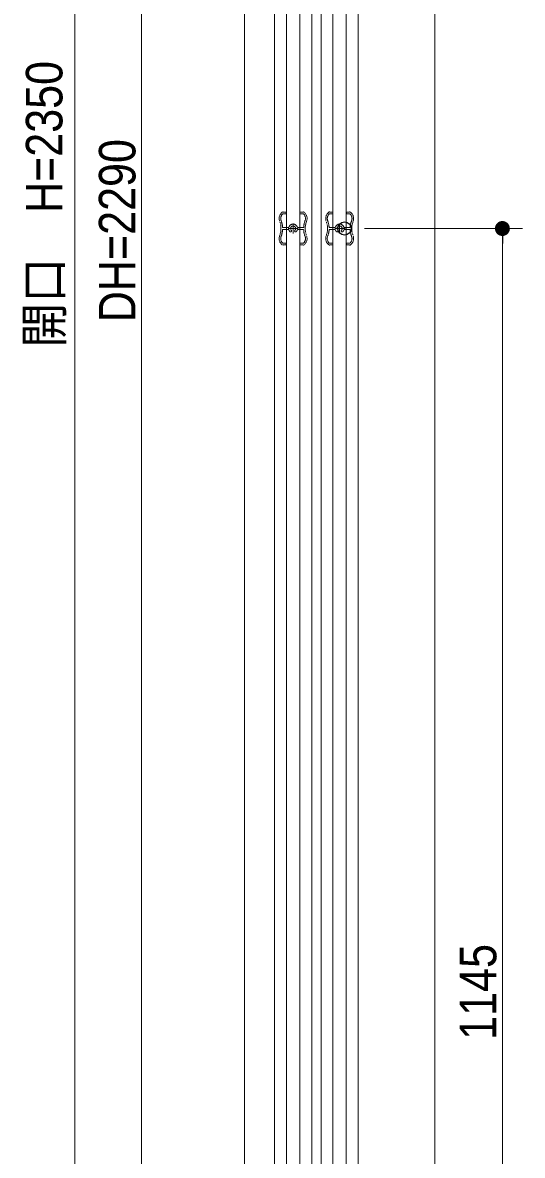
# Model space of a CAD drawing. Units: millimetres, scale not verified. Extents: x -4547 to 4547, y -2284 to 2284.
# Drawn here: x -521 to -146, y -1225 to -373 of the extents above; entities that cross this region are included whole.
import ezdxf
from ezdxf.enums import TextEntityAlignment as Align

# ---------------------------------------------------------------- set-up
doc = ezdxf.new("R2010")
doc.units = ezdxf.units.MM
doc.header["$LTSCALE"] = 20
doc.header["$PDMODE"] = 32
doc.header["$PDSIZE"] = 10
doc.linetypes.add('USER1', pattern=[10.5, 8, -0.5, 0.5, -0.5, 0.5, -0.5])
for name, color, linetype, lineweight in [('0-1_3一般', 7, 'Continuous', 15), ('0-2_2寸法-1', 7, 'Continuous', 15), ('0-3_0', 7, 'Continuous', 25)]:
    doc.layers.add(name, color=color, linetype=linetype, lineweight=lineweight)
doc.layers.add('0-4_Defpoints', color=7, linetype='Continuous')
doc.styles.add('ＭＳ Ｐゴシック', font='')
doc.styles.get('ＭＳ Ｐゴシック').set_extended_font_data('MS PGothic')

# ---------------------------------------------------------------- blocks, each defined once
blk = doc.blocks.new('グループ-25')
at = {"layer": '0-1_3一般', "linetype": 'USER1'}
for p, q in [((20299, -10346.3), (20348.4, -10346.3)), ((20352.4, -10342.3), (20352.4, -10326.3)), ((20556.4, -10326.3), (20556.4, -10342.3)), ((20560.4, -10346.3), (20609.9, -10346.3)), ((20999, -10346.3), (21048.4, -10346.3)), ((21052.4, -10342.3), (21052.4, -10326.3)), ((21256.4, -10326.3), (21256.4, -10342.3)), ((21260.4, -10346.3), (21309.9, -10346.3)), ((20381.6, -10551.3), (20295.9, -10551.3)), ((20454.4, -10492.6), (20454.4, -10640)), ((20613, -10551.3), (20527.3, -10551.3)), ((21081.6, -10551.3), (20995.9, -10551.3)), ((21154.4, -10492.6), (21154.4, -10640)), ((21313, -10551.3), (21227.3, -10551.3)), ((20295.9, -10581.3), (20381.6, -10581.3)), ((20528.1, -10566.3), (20380.7, -10566.3)), ((20527.3, -10581.3), (20613, -10581.3)), ((20995.9, -10581.3), (21081.6, -10581.3)), ((21228.1, -10566.3), (21080.7, -10566.3)), ((21227.3, -10581.3), (21313, -10581.3)), ((20348.4, -10786.3), (20299, -10786.3)), ((20352.4, -10806.3), (20352.4, -10790.3)), ((20556.4, -10790.3), (20556.4, -10806.3)), ((20609.9, -10786.3), (20560.4, -10786.3)), ((21048.4, -10786.3), (20999, -10786.3)), ((21052.4, -10806.3), (21052.4, -10790.3)), ((21256.4, -10790.3), (21256.4, -10806.3)), ((21309.9, -10786.3), (21260.4, -10786.3))]:
    blk.add_line(p, q, dxfattribs=at)
for points in [[(20348.4, -10322.3), (20304.4, -10322.3), (20304.4, -10316.3), (20298.4, -10316.3)], [(20610.4, -10316.3), (20604.4, -10316.3), (20604.4, -10322.3), (20560.4, -10322.3)], [(21048.4, -10322.3), (21004.4, -10322.3), (21004.4, -10316.3), (20998.4, -10316.3)], [(21310.4, -10316.3), (21304.4, -10316.3), (21304.4, -10322.3), (21260.4, -10322.3)], [(20298.4, -10816.3), (20304.4, -10816.3), (20304.4, -10810.3), (20348.4, -10810.3)], [(20560.4, -10810.3), (20604.4, -10810.3), (20604.4, -10816.3), (20610.4, -10816.3)], [(20998.4, -10816.3), (21004.4, -10816.3), (21004.4, -10810.3), (21048.4, -10810.3)], [(21260.4, -10810.3), (21304.4, -10810.3), (21304.4, -10816.3), (21310.4, -10816.3)]]:
    blk.add_lwpolyline(points, dxfattribs=at)
for centre, radius, start, end in [((20364.4, -10416.5), 120, 123.36701, 203.55646), ((20364.4, -10416.5), 96, 132.99142, 197.81794), ((20348.4, -10326.3), 4, 0, 90), ((20348.4, -10342.3), 4, 270, 0), ((20560.4, -10326.3), 4, 90, 180), ((20560.4, -10342.3), 4, 180, 270), ((20544.4, -10416.5), 96, 342.18206, 47.00858), ((20544.4, -10416.5), 120, 336.44354, 56.63299), ((21064.4, -10416.5), 120, 123.36701, 203.55646), ((21064.4, -10416.5), 96, 132.99142, 197.81794), ((21048.4, -10326.3), 4, 0, 90), ((21048.4, -10342.3), 4, 270, 0), ((21260.4, -10326.3), 4, 90, 180), ((21260.4, -10342.3), 4, 180, 270), ((21244.4, -10416.5), 96, 342.18206, 47.00858), ((21244.4, -10416.5), 120, 336.44354, 56.63299), ((19972.2, -10566.3), 300, 340.15929, 19.84071), ((19972.2, -10566.3), 324, 2.65353, 21.81556), ((20381.6, -10541.3), 10, 270, 341.05409), ((20454.4, -10566.3), 67, 18.94591, 161.05409), ((20454.4, -10566.3), 38, 316.03297, 223.96703), ((20527.3, -10541.3), 10, 198.94591, 270), ((20936.6, -10566.3), 324, 158.18444, 177.34647), ((20936.6, -10566.3), 300, 160.15929, 199.84071), ((20672.2, -10566.3), 300, 340.15929, 19.84071), ((20672.2, -10566.3), 324, 2.65353, 21.81556), ((21081.6, -10541.3), 10, 270, 341.05409), ((21154.4, -10566.3), 67, 18.94591, 161.05409), ((21154.4, -10566.3), 38, 316.03297, 223.96703), ((21227.3, -10541.3), 10, 198.94591, 270), ((21636.6, -10566.3), 324, 158.18444, 177.34647), ((21636.6, -10566.3), 300, 160.15929, 199.84071), ((20364.4, -10716.1), 120, 156.44354, 236.63299), ((20364.4, -10716.1), 96, 156.01368, 227.00858), ((19972.2, -10566.3), 324, 340.0113, 357.34647), ((20381.6, -10591.3), 10, 18.94591, 90), ((20454.4, -10566.3), 67, 198.94591, 223.96703), ((20416.6, -10602.7), 14.5, 223.96703, 43.96703), ((20492.2, -10602.7), 14.5, 136.03297, 316.03297), ((20454.4, -10566.3), 67, 316.03297, 341.05409), ((20527.3, -10591.3), 10, 90, 161.05409), ((20544.4, -10716.1), 96, 312.99142, 23.98632), ((20544.4, -10716.1), 120, 303.36701, 23.55646), ((20936.6, -10566.3), 324, 182.65353, 199.9887), ((21064.4, -10716.1), 120, 156.44354, 236.63299), ((21064.4, -10716.1), 96, 156.01368, 227.00858), ((20672.2, -10566.3), 324, 340.0113, 357.34647), ((21081.6, -10591.3), 10, 18.94591, 90), ((21154.4, -10566.3), 67, 198.94591, 223.96703), ((21116.6, -10602.7), 14.5, 223.96703, 43.96703), ((21192.2, -10602.7), 14.5, 136.03297, 316.03297), ((21154.4, -10566.3), 67, 316.03297, 341.05409), ((21227.3, -10591.3), 10, 90, 161.05409), ((21244.4, -10716.1), 96, 312.99142, 23.98632), ((21244.4, -10716.1), 120, 303.36701, 23.55646), ((21636.6, -10566.3), 324, 182.65353, 199.9887), ((20348.4, -10790.3), 4, 0, 90), ((20348.4, -10806.3), 4, 270, 0), ((20560.4, -10790.3), 4, 90, 180), ((20560.4, -10806.3), 4, 180, 270), ((21048.4, -10790.3), 4, 0, 90), ((21048.4, -10806.3), 4, 270, 0), ((21260.4, -10790.3), 4, 90, 180), ((21260.4, -10806.3), 4, 180, 270)]:
    blk.add_arc(centre, radius, start, end, dxfattribs=at)
blk = doc.blocks.new('グループ-33')
at = {"layer": '0-1_3一般'}
for p, q in [((20174.4, -33466.3), (20174.4, 12333.7)), ((20354.4, -33466.3), (20354.4, 12333.7)), ((20554.4, 12333.7), (20554.4, -33466.3)), ((20734.4, 12333.7), (20734.4, -33466.3)), ((20874.4, -33466.3), (20874.4, 12333.7)), ((21054.4, -33466.3), (21054.4, 12333.7)), ((21254.4, 12333.7), (21254.4, -33466.3)), ((21434.4, 12333.7), (21434.4, -33466.3))]:
    blk.add_line(p, q, dxfattribs=at)
blk = doc.blocks.new('グループ-38')
at = {"layer": '0-1_3一般'}
for p, q in [((19724.4, -33696.3), (19724.4, 14363.7)), ((22584.4, 14363.7), (22584.4, -33696.3))]:
    blk.add_line(p, q, dxfattribs=at)
blk = doc.blocks.new('グループ-41')
at = {"layer": '0-1_3一般'}
for name in ['グループ-38', 'グループ-33', 'グループ-25']:
    blk.add_blockref(name, (0, 0), dxfattribs=at)
blk = doc.blocks.new('_Dot')
at = {"layer": '0-3_0'}
blk.add_line((-10, 0), (-20, 0), dxfattribs=at)
for points in [[(0, 0), (-10, 0), (-9.92, 1.25)], [(0, 0), (-9.92, -1.25), (-10, 0)], [(0, 0), (-9.92, 1.25), (-9.69, 2.49)], [(0, 0), (-9.69, -2.49), (-9.92, -1.25)], [(0, 0), (-9.69, 2.49), (-9.3, 3.68)], [(0, 0), (-9.3, -3.68), (-9.69, -2.49)], [(0, 0), (-9.3, 3.68), (-8.76, 4.82)], [(0, 0), (-8.76, -4.82), (-9.3, -3.68)], [(0, 0), (-8.76, 4.82), (-8.09, 5.88)], [(0, 0), (-8.09, -5.88), (-8.76, -4.82)], [(0, 0), (-8.09, 5.88), (-7.29, 6.85)], [(0, 0), (-7.29, -6.85), (-8.09, -5.88)], [(0, 0), (-7.29, 6.85), (-6.37, 7.71)], [(0, 0), (-6.37, -7.71), (-7.29, -6.85)], [(0, 0), (-6.37, 7.71), (-5.36, 8.44)], [(0, 0), (-5.36, -8.44), (-6.37, -7.71)], [(0, 0), (-5.36, 8.44), (-4.26, 9.05)], [(0, 0), (-4.26, -9.05), (-5.36, -8.44)], [(0, 0), (-4.26, 9.05), (-3.09, 9.51)], [(0, 0), (-3.09, -9.51), (-4.26, -9.05)], [(0, 0), (-3.09, 9.51), (-1.87, 9.82)], [(0, 0), (-1.87, -9.82), (-3.09, -9.51)], [(0, 0), (-1.87, 9.82), (-0.63, 9.98)], [(0, 0), (-0.63, -9.98), (-1.87, -9.82)], [(0, 0), (-0.63, 9.98), (0.63, 9.98)], [(0, 0), (0.63, -9.98), (-0.63, -9.98)], [(0, 0), (0.63, 9.98), (1.87, 9.82)], [(0, 0), (1.87, 9.82), (3.09, 9.51)], [(0, 0), (3.09, 9.51), (4.26, 9.05)], [(0, 0), (4.26, 9.05), (5.36, 8.44)], [(0, 0), (5.36, 8.44), (6.37, 7.71)], [(0, 0), (6.37, 7.71), (7.29, 6.85)], [(0, 0), (7.29, 6.85), (8.09, 5.88)], [(0, 0), (8.09, 5.88), (8.76, 4.82)], [(0, 0), (8.76, 4.82), (9.3, 3.68)], [(0, 0), (9.3, 3.68), (9.69, 2.49)], [(0, 0), (9.69, 2.49), (9.92, 1.25)], [(0, 0), (9.92, 1.25), (10, 0)], [(0, 0), (1.87, -9.82), (0.63, -9.98)], [(0, 0), (3.09, -9.51), (1.87, -9.82)], [(0, 0), (4.26, -9.05), (3.09, -9.51)], [(0, 0), (5.36, -8.44), (4.26, -9.05)], [(0, 0), (6.37, -7.71), (5.36, -8.44)], [(0, 0), (7.29, -6.85), (6.37, -7.71)], [(0, 0), (8.09, -5.88), (7.29, -6.85)], [(0, 0), (8.76, -4.82), (8.09, -5.88)], [(0, 0), (9.3, -3.68), (8.76, -4.82)], [(0, 0), (9.69, -2.49), (9.3, -3.68)], [(0, 0), (9.92, -1.25), (9.69, -2.49)], [(0, 0), (10, 0), (9.92, -1.25)]]:
    blk.add_solid(points, dxfattribs=at)

msp = doc.modelspace()

# ---------------------------------------------------------------- linework, layer by layer
at = {"layer": '0-2_2寸法-1'}
for p, q in [((-481.9, 653.93), (-481.9, -1673.56)), ((-431.9, -1662.06), (-431.9, 605.43)), ((-264.22, -528.31), (-145.53, -528.31)), ((-160.53, -539.57), (-160.53, -1662.06))]:
    msp.add_line(p, q, dxfattribs=at)
at = {"layer": '0-4_Defpoints'}
msp.add_point((-279.22, -528.31), dxfattribs=at)

# ---------------------------------------------------------------- block references
at = {"layer": '0-1_3一般', "xscale": 0.05, "yscale": 0.05}
msp.add_blockref('グループ-41', (-1340.62, 0), dxfattribs=at)
at = {"layer": '0-2_2寸法-1', "xscale": 0.5627563, "yscale": 0.5627563, "rotation": 90}
msp.add_blockref('_Dot', (-160.53, -528.31), dxfattribs=at)

# ---------------------------------------------------------------- texts
at = {"layer": '0-2_2寸法-1', "style": 'ＭＳ Ｐゴシック', "width": 0.9}
for s, height, p in [('開口\u3000H=2350', 27.51, (-483.09, -617.95)), ('DH=2290', 27.51, (-428.18, -598.78)), ('1145', 27.57, (-156.81, -1138.7))]:
    msp.add_text(s, height=height, rotation=90, dxfattribs=at).set_placement(p, align=Align.BOTTOM_LEFT)

doc.saveas('drawing.dxf')
